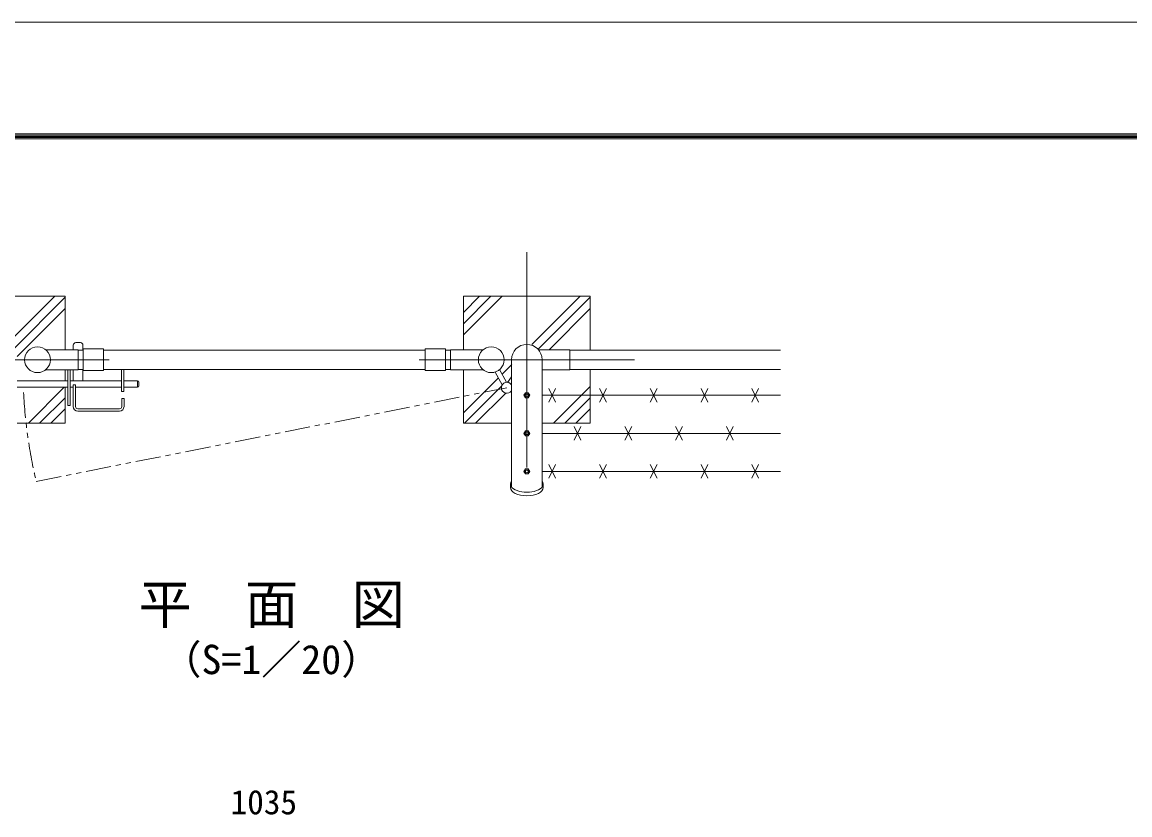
# Model space of a CAD drawing. Units: millimetres, scale not verified. Extents: x -4200 to 4200, y -2970 to 2970.
# Drawn here: x -2539 to -356, y 1408 to 2970 of the extents above; entities that cross this region are included whole.
import ezdxf
from ezdxf.enums import TextEntityAlignment as Align

# ---------------------------------------------------------------- set-up
doc = ezdxf.new("R2010")
doc.units = ezdxf.units.MM
doc.header["$LTSCALE"] = 20
doc.linetypes.add('USER1', pattern=[50.8, 31.75, -6.35, 6.35, -6.35])
doc.linetypes.add('USER3', pattern=[5, 2.5, -0.5, 0.5, -0.5, 0.5, -0.5])
for name, color, linetype, lineweight in [('0-1_D-TTL', 7, 'Continuous', 9), ('0-2_D-TTL-TXT', 7, 'Continuous', 18), ('0-3_D-STR4', 7, 'Continuous', 9), ('0-4_D-BMK', 2, 'USER1', 13), ('0-5_D-STR1', 1, 'Continuous', 18), ('0-7_D-DCR-HCH', 7, 'Continuous', 9), ('0-8_D-STR3', 3, 'Continuous', 13), ('0-9_D-STR-DIM', 7, 'Continuous', 9)]:
    doc.layers.add(name, color=color, linetype=linetype, lineweight=lineweight)
doc.styles.add('ＭＳ ゴシック', font='')
doc.styles.get('ＭＳ ゴシック').set_extended_font_data('MS Gothic')

msp = doc.modelspace()

# ---------------------------------------------------------------- linework, layer by layer
at = {"layer": '0-1_D-TTL', "color": 2, "lineweight": 18}
msp.add_lwpolyline([(-4200, 2970), (4200, 2970), (4200, -2970), (-4200, -2970)], close=True, dxfattribs=at)
at = {"layer": '0-1_D-TTL'}
for points in [[(-3930, 2750), (3930, 2750), (3930, -2750), (-3930, -2750)], [(-3927.5, 2747.5), (3927.5, 2747.5), (3927.5, -2747.5), (-3927.5, -2747.5)], [(-3925, 2745), (3925, 2745), (3925, -2745), (-3925, -2745)], [(-3922.5, 2742.5), (3922.5, 2742.5), (3922.5, -2742.5), (-3922.5, -2742.5)], [(-3920, 2740), (3920, 2740), (3920, -2740), (-3920, -2740)]]:
    msp.add_lwpolyline(points, close=True, dxfattribs=at)
at = {"layer": '0-3_D-STR4'}
for p, q in [((-1669.32, 2429.85), (-1669.32, 2324.55)), ((-2454.32, 2263.65), (-2454.32, 2285.15))]:
    msp.add_line(p, q, dxfattribs=at)
for points in [[(-2454.32, 2324.55), (-2454.32, 2429.85), (-2704.32, 2429.85)], [(-1419.32, 2323.85), (-1419.32, 2429.85), (-1669.32, 2429.85)], [(-1669.32, 2285.15), (-1669.32, 2179.85), (-1574.57, 2179.85)], [(-1514.07, 2179.85), (-1419.32, 2179.85), (-1419.32, 2285.85)], [(-2549.07, 2179.85), (-2454.32, 2179.85), (-2454.32, 2250.65)]]:
    msp.add_lwpolyline(points, dxfattribs=at)
at = {"layer": '0-4_D-BMK'}
for p, q in [((-1544.32, 2092.72), (-1544.32, 2516.99)), ((-2367.19, 2304.85), (-2791.45, 2304.85)), ((-1756.45, 2304.85), (-1332.19, 2304.85))]:
    msp.add_line(p, q, dxfattribs=at)
at = {"layer": '0-4_D-BMK', "linetype": 'USER3'}
msp.add_line((-2511.21, 2065.02), (-1583.71, 2249.67), dxfattribs=at)
msp.add_arc((-1577.22, 2287.65), 960.15, 182.81239, 193.40726, dxfattribs=at)
at = {"layer": '0-5_D-STR1'}
for p, q in [((-2428.72, 2323.85), (-2418.67, 2323.85)), ((-2378.67, 2323.85), (-1744.47, 2323.85)), ((-1704.47, 2323.85), (-1694.52, 2323.85)), ((-1459.32, 2323.85), (-1044.32, 2323.85)), ((-1574.57, 2054.48), (-1574.57, 2304.85)), ((-1514.07, 2054.48), (-1514.07, 2304.85)), ((-2428.72, 2285.85), (-2418.67, 2285.85)), ((-2378.67, 2285.85), (-1744.47, 2285.85)), ((-1704.47, 2285.85), (-1694.52, 2285.85)), ((-1459.32, 2285.85), (-1044.32, 2285.85)), ((-1576.42, 2059.85), (-1576.42, 2052.93)), ((-1512.22, 2059.85), (-1512.22, 2052.93))]:
    msp.add_line(p, q, dxfattribs=at)
for centre in [(-2508.67, 2304.85), (-1614.47, 2304.85)]:
    msp.add_circle(centre, 25.4, dxfattribs=at)
msp.add_arc((-1544.32, 2304.85), 30.25, 0, 180, dxfattribs=at)
for centre, start_param, end_param in [((-1544.32, 2059.85), 2.8004339, 6.6243441), ((-1544.32, 2052.93), 3.1415927, 6.2831853)]:
    msp.add_ellipse(centre, major_axis=(32.1, 0), ratio=0.5, start_param=start_param, end_param=end_param, dxfattribs=at)
at = {"layer": '0-7_D-DCR-HCH'}
for p, q in [((-2569.65, 2334.68), (-2474.47, 2429.85)), ((-2556.2, 2326.03), (-2454.32, 2427.91)), ((-1669.32, 2353.63), (-1593.1, 2429.85)), ((-1669.32, 2375.73), (-1615.2, 2429.85)), ((-1669.32, 2397.83), (-1637.3, 2429.85)), ((-1534.65, 2334.68), (-1439.47, 2429.85)), ((-1521.18, 2326.05), (-1419.32, 2427.91)), ((-2548.68, 2311.46), (-2454.32, 2405.81)), ((-1500.58, 2324.55), (-1419.32, 2405.81)), ((-1593.03, 2276.3), (-1574.14, 2295.18)), ((-2526.65, 2179.85), (-2455.85, 2250.65)), ((-1669.32, 2200), (-1600.37, 2268.96)), ((-1667.37, 2179.85), (-1593.85, 2253.37)), ((-1491.65, 2179.85), (-1419.32, 2252.18)), ((-2504.55, 2179.85), (-2454.32, 2230.08)), ((-1645.28, 2179.85), (-1586.01, 2239.12)), ((-1469.55, 2179.85), (-1419.32, 2230.08)), ((-2482.45, 2179.85), (-2454.32, 2207.99)), ((-1447.45, 2179.85), (-1419.32, 2207.99))]:
    msp.add_line(p, q, dxfattribs=at)
at = {"layer": '0-8_D-STR3'}
for p, q in [((-2433.22, 2338.65), (-2424.22, 2338.65)), ((-2492.64, 2324.55), (-2428.72, 2324.55)), ((-2438.22, 2333.65), (-2438.22, 2324.55)), ((-2428.72, 2324.55), (-2428.72, 2285.15)), ((-2419.22, 2333.65), (-2419.22, 2323.85)), ((-2418.67, 2326.15), (-2378.67, 2326.15)), ((-2418.67, 2283.55), (-2418.67, 2326.15)), ((-2378.67, 2283.55), (-2378.67, 2326.15)), ((-1744.47, 2326.15), (-1704.47, 2326.15)), ((-1744.47, 2283.55), (-1744.47, 2326.15)), ((-1704.47, 2283.55), (-1704.47, 2326.15)), ((-1630.51, 2324.55), (-1694.92, 2324.55)), ((-1694.92, 2324.55), (-1694.92, 2285.15)), ((-2492.64, 2285.15), (-2428.72, 2285.15)), ((-2444.22, 2285.15), (-2444.22, 2214.65)), ((-2438.22, 2285.15), (-2438.22, 2263.65)), ((-2419.22, 2285.85), (-2419.22, 2263.65)), ((-2418.67, 2283.55), (-2378.67, 2283.55)), ((-2343.22, 2285.85), (-2343.22, 2242.15)), ((-2338.72, 2285.85), (-2338.72, 2242.15)), ((-1744.47, 2283.55), (-1704.47, 2283.55)), ((-1630.51, 2285.15), (-1694.92, 2285.15)), ((-1606.95, 2280.59), (-1592.78, 2255.54)), ((-1598.16, 2285.38), (-1584.07, 2260.46)), ((-1582.22, 2260.37), (-1574.57, 2271.08)), ((-1459.32, 2285.15), (-1514.07, 2285.15)), ((-2549.07, 2263.65), (-2448.72, 2263.65)), ((-2549.07, 2250.65), (-2448.72, 2250.65)), ((-2444.22, 2263.65), (-2343.22, 2263.65)), ((-2444.22, 2250.65), (-2438.22, 2250.65)), ((-2438.22, 2255.65), (-2438.22, 2212.65)), ((-2438.22, 2255.65), (-2433.72, 2255.65)), ((-2433.72, 2255.65), (-2433.72, 2212.65)), ((-2433.72, 2250.65), (-2343.22, 2250.65)), ((-2338.72, 2263.65), (-2311.72, 2263.65)), ((-2338.72, 2250.65), (-2311.72, 2250.65)), ((-2311.72, 2263.65), (-2311.72, 2250.65)), ((-2308.72, 2260.65), (-2308.72, 2253.65)), ((-2343.22, 2242.15), (-2338.72, 2242.15)), ((-2342.72, 2228.65), (-2342.72, 2212.65)), ((-2342.72, 2228.65), (-2338.22, 2228.65)), ((-2338.22, 2228.65), (-2338.22, 2212.65)), ((-1547.21, 2239.85), (-1550.1, 2234.85)), ((-1541.44, 2239.85), (-1547.21, 2239.85)), ((-1538.55, 2234.85), (-1541.44, 2239.85)), ((-1541.44, 2229.85), (-1538.55, 2234.85)), ((-1044.32, 2234.85), (-1514.07, 2234.85)), ((-1501.03, 2248.27), (-1487.61, 2221.44)), ((-1501.03, 2221.44), (-1487.61, 2248.27)), ((-1401.03, 2248.27), (-1387.61, 2221.44)), ((-1401.03, 2221.44), (-1387.61, 2248.27)), ((-1301.03, 2248.27), (-1287.61, 2221.44)), ((-1301.03, 2221.44), (-1287.61, 2248.27)), ((-1201.03, 2248.27), (-1187.61, 2221.44)), ((-1201.03, 2221.44), (-1187.61, 2248.27)), ((-1101.03, 2248.27), (-1087.61, 2221.44)), ((-1101.03, 2221.44), (-1087.61, 2248.27)), ((-2429.22, 2208.15), (-2347.22, 2208.15)), ((-2429.22, 2203.65), (-2347.22, 2203.65)), ((-1547.21, 2164.85), (-1550.1, 2159.85)), ((-1541.44, 2164.85), (-1547.21, 2164.85)), ((-1538.55, 2159.85), (-1541.44, 2164.85)), ((-1451.03, 2173.27), (-1437.61, 2146.44)), ((-1451.03, 2146.44), (-1437.61, 2173.27)), ((-1351.03, 2173.27), (-1337.61, 2146.44)), ((-1351.03, 2146.44), (-1337.61, 2173.27)), ((-1251.03, 2173.27), (-1237.61, 2146.44)), ((-1251.03, 2146.44), (-1237.61, 2173.27)), ((-1151.03, 2173.27), (-1137.61, 2146.44)), ((-1151.03, 2146.44), (-1137.61, 2173.27)), ((-1541.44, 2154.85), (-1538.55, 2159.85)), ((-1044.32, 2159.85), (-1514.07, 2159.85)), ((-1501.03, 2098.27), (-1487.61, 2071.44)), ((-1501.03, 2071.44), (-1487.61, 2098.27)), ((-1401.03, 2098.27), (-1387.61, 2071.44)), ((-1401.03, 2071.44), (-1387.61, 2098.27)), ((-1301.03, 2098.27), (-1287.61, 2071.44)), ((-1301.03, 2071.44), (-1287.61, 2098.27)), ((-1201.03, 2098.27), (-1187.61, 2071.44)), ((-1201.03, 2071.44), (-1187.61, 2098.27)), ((-1101.03, 2098.27), (-1087.61, 2071.44)), ((-1101.03, 2071.44), (-1087.61, 2098.27)), ((-1547.21, 2089.85), (-1550.1, 2084.85)), ((-1541.44, 2089.85), (-1547.21, 2089.85)), ((-1538.55, 2084.85), (-1541.44, 2089.85)), ((-1541.44, 2079.85), (-1538.55, 2084.85)), ((-1044.32, 2084.85), (-1514.07, 2084.85))]:
    msp.add_line(p, q, dxfattribs=at)
for points in [[(-1459.32, 2285.15), (-1459.32, 2324.55), (-1521.37, 2324.55)], [(-2448.72, 2285.15), (-2448.72, 2214.65), (-2444.22, 2214.65)], [(-1550.1, 2234.85), (-1547.21, 2229.85), (-1541.44, 2229.85)], [(-1550.1, 2159.85), (-1547.21, 2154.85), (-1541.44, 2154.85)], [(-1550.1, 2084.85), (-1547.21, 2079.85), (-1541.44, 2079.85)]]:
    msp.add_lwpolyline(points, dxfattribs=at)
for centre, radius in [((-1544.32, 2234.85), 4.9), ((-1544.32, 2234.85), 3), ((-1544.32, 2159.85), 4.9), ((-1544.32, 2159.85), 3), ((-1544.32, 2084.85), 4.9), ((-1544.32, 2084.85), 3)]:
    msp.add_circle(centre, radius, dxfattribs=at)
for centre, radius, start, end in [((-2433.22, 2333.65), 5, 90, 180), ((-2424.22, 2333.65), 5, 0, 90), ((-2311.72, 2260.65), 3, 0, 90), ((-2311.72, 2253.65), 3, 270, 0), ((-1583.71, 2249.67), 10.8, 32.20499, 327.79501), ((-2429.22, 2212.65), 9, 180, 270), ((-2429.22, 2212.65), 4.5, 180, 270), ((-2347.22, 2212.65), 4.5, 270, 0), ((-2347.22, 2212.65), 9, 270, 0)]:
    msp.add_arc(centre, radius, start, end, dxfattribs=at)

# ---------------------------------------------------------------- texts
at = {"layer": '0-2_D-TTL-TXT', "style": 'ＭＳ ゴシック'}
for s, height, p in [('平\u3000面\u3000図', 76.98, (-2309.81, 1761.33)), ('（S=1／20）', 57.77, (-2264.33, 1668.13))]:
    msp.add_text(s, height=height, dxfattribs=at).set_placement(p, align=Align.BOTTOM_LEFT)
at = {"layer": '0-9_D-STR-DIM', "style": 'ＭＳ ゴシック'}
msp.add_text('1035', height=48.09, dxfattribs=at).set_placement((-2128.07, 1394.78), align=Align.BOTTOM_LEFT)

doc.saveas('drawing.dxf')
